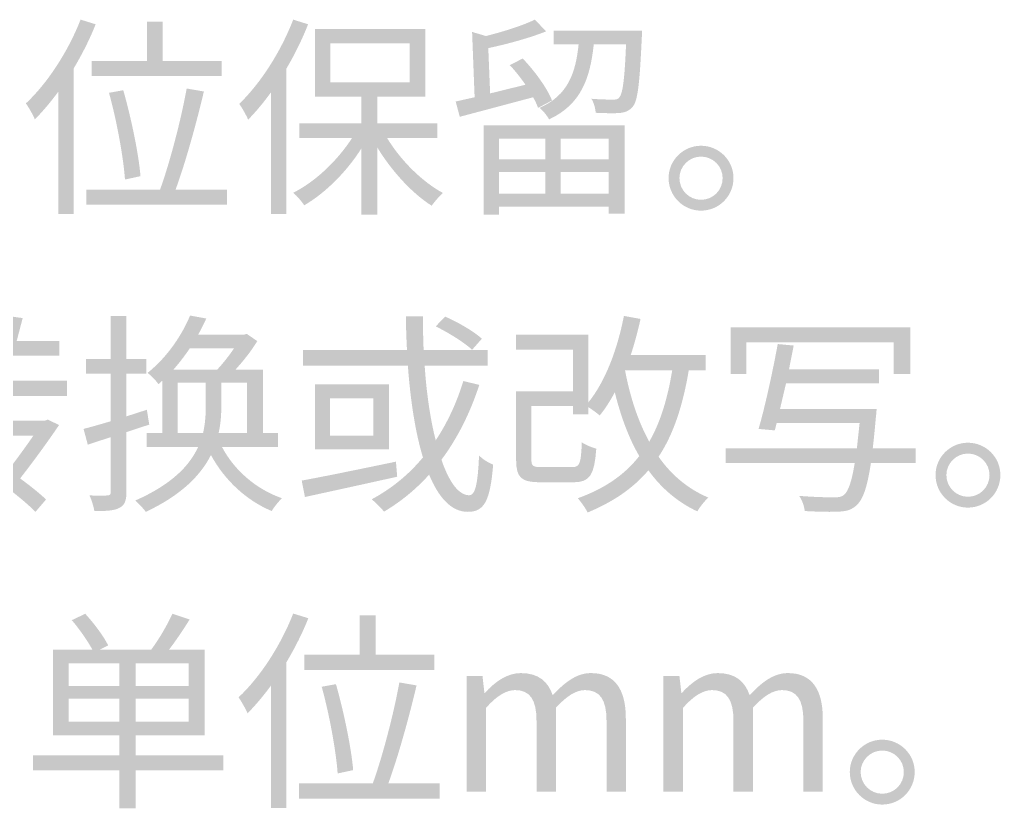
# Model space of a CAD drawing. Header units: millimetres. Extents: x -4600 to 229000, y -4300 to 19460.
# Drawn here: x 22590 to 23912, y 13772 to 14835 of the extents above; entities that cross this region are included whole.
import ezdxf

# ---------------------------------------------------------------- set-up
doc = ezdxf.new("R2010")
doc.units = ezdxf.units.MM
doc.header["$LTSCALE"] = 100
doc.layers.add('A-NOTE', color=7, linetype='Continuous', lineweight=18)

# ---------------------------------------------------------------- blocks, each defined once
blk = doc.blocks.new('A01_SHEET')
at = {"layer": 'A-NOTE'}
h = blk.add_hatch(color=256, dxfattribs=at)
edge = h.paths.add_edge_path()
edge.add_spline(control_points=[(22672.5, 14834.8), (22655.6, 14791.5), (22627.8, 14749.1), (22598.8, 14721.9)], knot_values=[0, 0, 0, 0, 1, 1, 1, 1], degree=3, periodic=0)
edge.add_spline(control_points=[(22598.8, 14721.9), (22602.6, 14716.8), (22608.9, 14705.6), (22610.9, 14700.4)], knot_values=[0, 0, 0, 0, 1, 1, 1, 1], degree=3, periodic=0)
edge.add_spline(control_points=[(22610.9, 14700.4), (22621.7, 14711.3), (22632.3, 14723.9), (22642.7, 14738)], knot_values=[0, 0, 0, 0, 1, 1, 1, 1], degree=3, periodic=0)
edge.add_line((22642.7, 14738), (22642.7, 14572.9))
edge.add_line((22642.7, 14572.9), (22663.3, 14572.9))
edge.add_line((22663.3, 14572.9), (22663.3, 14769.2))
edge.add_spline(control_points=[(22663.3, 14769.2), (22674.5, 14788.1), (22684.8, 14808.2), (22692.8, 14828.5)], knot_values=[0, 0, 0, 0, 1, 1, 1, 1], degree=3, periodic=0)
edge.add_line((22692.8, 14828.5), (22672.5, 14834.8))
for points in [[(22687.4, 14779.2), (22687.4, 14758.9), (22862.4, 14758.9), (22862.4, 14779.2), (22783.3, 14779.2), (22783.3, 14832.2), (22761.8, 14832.2), (22761.8, 14779.2), (22687.4, 14779.2)], [(22973.8, 13979.2), (22973.8, 13958.9), (23148.9, 13958.9), (23148.9, 13979.2), (23069.8, 13979.2), (23069.8, 14032.2), (23048.3, 14032.2), (23048.3, 13979.2), (22973.8, 13979.2)]]:
    blk.add_hatch(color=256, dxfattribs=at).paths.add_polyline_path(points)
h = blk.add_hatch(color=256, dxfattribs=at)
edge = h.paths.add_edge_path()
edge.add_spline(control_points=[(22958.9, 14834.8), (22942.3, 14791.5), (22914.8, 14748.8), (22886.2, 14721.3)], knot_values=[0, 0, 0, 0, 1, 1, 1, 1], degree=3, periodic=0)
edge.add_spline(control_points=[(22886.2, 14721.3), (22889.9, 14716.5), (22896.2, 14705), (22898.2, 14700.1)], knot_values=[0, 0, 0, 0, 1, 1, 1, 1], degree=3, periodic=0)
edge.add_spline(control_points=[(22898.2, 14700.1), (22908.8, 14710.7), (22919.1, 14723.3), (22929.2, 14737.1)], knot_values=[0, 0, 0, 0, 1, 1, 1, 1], degree=3, periodic=0)
edge.add_line((22929.2, 14737.1), (22929.2, 14572.9))
edge.add_line((22929.2, 14572.9), (22949.8, 14572.9))
edge.add_line((22949.8, 14572.9), (22949.8, 14768.9))
edge.add_spline(control_points=[(22949.8, 14768.9), (22961, 14787.8), (22971, 14808.2), (22979, 14828.5)], knot_values=[0, 0, 0, 0, 1, 1, 1, 1], degree=3, periodic=0)
edge.add_line((22979, 14828.5), (22958.9, 14834.8))
h = blk.add_hatch(color=256, dxfattribs=at)
edge = h.paths.add_edge_path()
edge.add_spline(control_points=[(23250.6, 14773.5), (23258, 14765.8), (23265.2, 14756.6), (23271.8, 14747.1)], knot_values=[0, 0, 0, 0, 1, 1, 1, 1], degree=3, periodic=0)
edge.add_line((23271.8, 14747.1), (23224.2, 14735.4))
edge.add_line((23224.2, 14735.4), (23221.7, 14796.4))
edge.add_spline(control_points=[(23221.7, 14796.4), (23248.3, 14802.1), (23277.8, 14810.2), (23299.6, 14819)], knot_values=[0, 0, 0, 0, 1, 1, 1, 1], degree=3, periodic=0)
edge.add_line((23299.6, 14819), (23284.4, 14834.8))
edge.add_spline(control_points=[(23284.4, 14834.8), (23268.9, 14827.1), (23242.9, 14818.8), (23218.5, 14812.7)], knot_values=[0, 0, 0, 0, 1, 1, 1, 1], degree=3, periodic=0)
edge.add_line((23218.5, 14812.7), (23199.9, 14818.2))
edge.add_line((23199.9, 14818.2), (23203.3, 14730.2))
edge.add_line((23203.3, 14730.2), (23177.8, 14724.5))
edge.add_line((23177.8, 14724.5), (23183.3, 14703.9))
edge.add_line((23183.3, 14703.9), (23282.1, 14730.2))
edge.add_spline(control_points=[(23282.1, 14730.2), (23285, 14725.1), (23287.3, 14720.2), (23288.7, 14715.9)], knot_values=[0, 0, 0, 0, 1, 1, 1, 1], degree=3, periodic=0)
edge.add_line((23288.7, 14715.9), (23307.6, 14725.9))
edge.add_spline(control_points=[(23307.6, 14725.9), (23301, 14742.5), (23284.1, 14765.8), (23268.1, 14782.4)], knot_values=[0, 0, 0, 0, 1, 1, 1, 1], degree=3, periodic=0)
edge.add_line((23268.1, 14782.4), (23250.6, 14773.5))
h = blk.add_hatch(color=256, dxfattribs=at)
edge = h.paths.add_edge_path()
edge.add_line((22988.5, 14822.2), (22988.5, 14730.8))
edge.add_line((22988.5, 14730.8), (23050.9, 14730.8))
edge.add_line((23050.9, 14730.8), (23050.9, 14695.3))
edge.add_line((23050.9, 14695.3), (22967.3, 14695.3))
edge.add_line((22967.3, 14695.3), (22967.3, 14675.5))
edge.add_line((22967.3, 14675.5), (23038.3, 14675.5))
edge.add_spline(control_points=[(23038.3, 14675.5), (23018.8, 14645.1), (22988.5, 14616.2), (22958.9, 14601.6)], knot_values=[0, 0, 0, 0, 1, 1, 1, 1], degree=3, periodic=0)
edge.add_spline(control_points=[(22958.9, 14601.6), (22963.8, 14597.6), (22970.4, 14589.8), (22973.8, 14584.7)], knot_values=[0, 0, 0, 0, 1, 1, 1, 1], degree=3, periodic=0)
edge.add_spline(control_points=[(22973.8, 14584.7), (23001.9, 14601), (23030.9, 14629.7), (23050.9, 14661.5)], knot_values=[0, 0, 0, 0, 1, 1, 1, 1], degree=3, periodic=0)
edge.add_line((23050.9, 14661.5), (23050.9, 14572.1))
edge.add_line((23050.9, 14572.1), (23072.4, 14572.1))
edge.add_line((23072.4, 14572.1), (23072.4, 14662.3))
edge.add_spline(control_points=[(23072.4, 14662.3), (23091.6, 14630.8), (23119.1, 14600.7), (23145.5, 14584.1)], knot_values=[0, 0, 0, 0, 1, 1, 1, 1], degree=3, periodic=0)
edge.add_spline(control_points=[(23145.5, 14584.1), (23149.2, 14589.6), (23155.8, 14597), (23160.6, 14601.3)], knot_values=[0, 0, 0, 0, 1, 1, 1, 1], degree=3, periodic=0)
edge.add_spline(control_points=[(23160.6, 14601.3), (23132.9, 14616.2), (23103.6, 14645.1), (23085.3, 14675.5)], knot_values=[0, 0, 0, 0, 1, 1, 1, 1], degree=3, periodic=0)
edge.add_line((23085.3, 14675.5), (23152.9, 14675.5))
edge.add_line((23152.9, 14675.5), (23152.9, 14695.3))
edge.add_line((23152.9, 14695.3), (23072.4, 14695.3))
edge.add_line((23072.4, 14695.3), (23072.4, 14730.8))
edge.add_line((23072.4, 14730.8), (23137.1, 14730.8))
edge.add_line((23137.1, 14730.8), (23137.1, 14822.2))
edge.add_line((23137.1, 14822.2), (22988.5, 14822.2))
h.paths.add_polyline_path([(23009.1, 14803), (23115.7, 14803), (23115.7, 14750.3), (23009.1, 14750.3), (23009.1, 14803)], flags=0)
h = blk.add_hatch(color=256, dxfattribs=at)
edge = h.paths.add_edge_path()
edge.add_line((23309.6, 14819.9), (23309.6, 14801.6))
edge.add_line((23309.6, 14801.6), (23343.4, 14801.6))
edge.add_spline(control_points=[(23343.4, 14801.6), (23339.4, 14762.6), (23328.8, 14732.5), (23290.7, 14715.9)], knot_values=[0, 0, 0, 0, 1, 1, 1, 1], degree=3, periodic=0)
edge.add_spline(control_points=[(23290.7, 14715.9), (23295.3, 14712.5), (23301, 14705.3), (23303.6, 14700.4)], knot_values=[0, 0, 0, 0, 1, 1, 1, 1], degree=3, periodic=0)
edge.add_spline(control_points=[(23303.6, 14700.4), (23346.6, 14720.5), (23358.9, 14755.4), (23363.8, 14801.6)], knot_values=[0, 0, 0, 0, 1, 1, 1, 1], degree=3, periodic=0)
edge.add_line((23363.8, 14801.6), (23407.3, 14801.6))
edge.add_spline(control_points=[(23407.3, 14801.6), (23405.3, 14753.1), (23402.7, 14734.8), (23398.1, 14729.9)], knot_values=[0, 0, 0, 0, 1, 1, 1, 1], degree=3, periodic=0)
edge.add_spline(control_points=[(23398.1, 14729.9), (23396.1, 14727.4), (23393.6, 14726.8), (23389.3, 14727.1)], knot_values=[0, 0, 0, 0, 1, 1, 1, 1], degree=3, periodic=0)
edge.add_spline(control_points=[(23389.3, 14727.1), (23384.7, 14727.1), (23373.2, 14727.1), (23360.6, 14728.2)], knot_values=[0, 0, 0, 0, 1, 1, 1, 1], degree=3, periodic=0)
edge.add_spline(control_points=[(23360.6, 14728.2), (23363.8, 14723.1), (23366.1, 14715.3), (23366.3, 14709.3)], knot_values=[0, 0, 0, 0, 1, 1, 1, 1], degree=3, periodic=0)
edge.add_spline(control_points=[(23366.3, 14709.3), (23379.2, 14708.7), (23391.8, 14708.5), (23398.7, 14709)], knot_values=[0, 0, 0, 0, 1, 1, 1, 1], degree=3, periodic=0)
edge.add_spline(control_points=[(23398.7, 14709), (23406.5, 14709.9), (23411.3, 14711.9), (23416.2, 14717.3)], knot_values=[0, 0, 0, 0, 1, 1, 1, 1], degree=3, periodic=0)
edge.add_spline(control_points=[(23416.2, 14717.3), (23423.1, 14725.4), (23425.6, 14748.3), (23428.5, 14810.7)], knot_values=[0, 0, 0, 0, 1, 1, 1, 1], degree=3, periodic=0)
edge.add_spline(control_points=[(23428.5, 14810.7), (23428.8, 14813.6), (23428.8, 14819.9), (23428.8, 14819.9)], knot_values=[0, 0, 0, 0, 1, 1, 1, 1], degree=3, periodic=0)
edge.add_line((23428.8, 14819.9), (23309.6, 14819.9))
h = blk.add_hatch(color=256, dxfattribs=at)
edge = h.paths.add_edge_path()
edge.add_line((22680.2, 14605.9), (22680.2, 14585.5))
edge.add_line((22680.2, 14585.5), (22869.6, 14585.5))
edge.add_line((22869.6, 14585.5), (22869.6, 14605.9))
edge.add_line((22869.6, 14605.9), (22800.5, 14605.9))
edge.add_spline(control_points=[(22800.5, 14605.9), (22813.7, 14641.7), (22828.6, 14695.6), (22838.6, 14738)], knot_values=[0, 0, 0, 0, 1, 1, 1, 1], degree=3, periodic=0)
edge.add_line((22838.6, 14738), (22815.4, 14742))
edge.add_spline(control_points=[(22815.4, 14742), (22808, 14700.7), (22792.8, 14642.3), (22779.6, 14605.9)], knot_values=[0, 0, 0, 0, 1, 1, 1, 1], degree=3, periodic=0)
edge.add_line((22779.6, 14605.9), (22680.2, 14605.9))
edge = h.paths.add_edge_path(flags=0)
edge.add_spline(control_points=[(22710.8, 14736.2), (22721.4, 14698.1), (22730.3, 14648.3), (22732.3, 14619.4)], knot_values=[0, 0, 0, 0, 1, 1, 1, 1], degree=3, periodic=0)
edge.add_line((22732.3, 14619.4), (22753.2, 14623.9))
edge.add_spline(control_points=[(22753.2, 14623.9), (22751, 14652.3), (22740.9, 14701.6), (22730, 14739.7)], knot_values=[0, 0, 0, 0, 1, 1, 1, 1], degree=3, periodic=0)
edge.add_line((22730, 14739.7), (22710.8, 14736.2))
h = blk.add_hatch(color=256, dxfattribs=at)
h.paths.add_polyline_path([(23215.6, 14692.4), (23215.6, 14572.1), (23236.3, 14572.1), (23236.3, 14582.7), (23383.8, 14582.7), (23383.8, 14573.2), (23405.3, 14573.2), (23405.3, 14692.4), (23215.6, 14692.4)])
h.paths.add_polyline_path([(23383.8, 14629.7), (23383.8, 14600.4), (23319.1, 14600.4), (23319.1, 14629.7), (23383.8, 14629.7)], flags=0)
h.paths.add_polyline_path([(23383.8, 14646.6), (23319.1, 14646.6), (23319.1, 14674.6), (23383.8, 14674.6), (23383.8, 14646.6)], flags=0)
h.paths.add_polyline_path([(23236.3, 14629.7), (23298.4, 14629.7), (23298.4, 14600.4), (23236.3, 14600.4), (23236.3, 14629.7)], flags=0)
h.paths.add_polyline_path([(23236.3, 14646.6), (23236.3, 14674.6), (23298.4, 14674.6), (23298.4, 14646.6), (23236.3, 14646.6)], flags=0)
h = blk.add_hatch(color=256, dxfattribs=at)
edge = h.paths.add_edge_path()
edge.add_spline(control_points=[(23508.2, 14664.9), (23484.4, 14664.9), (23464.6, 14645.4), (23464.6, 14621.4), (23464.6, 14597), (23484.4, 14577.5), (23508.2, 14577.5), (23532.5, 14577.5), (23552, 14597), (23552, 14621.4), (23552, 14645.4), (23532.5, 14664.9), (23508.2, 14664.9)], knot_values=[0, 0, 0, 0, 1, 1, 1, 2, 2, 2, 3, 3, 3, 4, 4, 4, 4], degree=3, periodic=0)
edge = h.paths.add_edge_path(flags=0)
edge.add_spline(control_points=[(23508.2, 14592.1), (23492.4, 14592.1), (23479.2, 14605), (23479.2, 14621.4), (23479.2, 14637.1), (23492.4, 14650.3), (23508.2, 14650.3), (23524.5, 14650.3), (23537.4, 14637.1), (23537.4, 14621.4), (23537.4, 14605), (23524.5, 14592.1), (23508.2, 14592.1)], knot_values=[0, 0, 0, 0, 1, 1, 1, 2, 2, 2, 3, 3, 3, 4, 4, 4, 4], degree=3, periodic=0)
h = blk.add_hatch(color=256, dxfattribs=at)
edge = h.paths.add_edge_path()
edge.add_line((22501.7, 14348.3), (22501.7, 14327.9))
edge.add_line((22501.7, 14327.9), (22543.8, 14327.9))
edge.add_spline(control_points=[(22543.8, 14327.9), (22537.8, 14307.9), (22531.8, 14289.3), (22526.6, 14274.6)], knot_values=[0, 0, 0, 0, 1, 1, 1, 1], degree=3, periodic=0)
edge.add_line((22526.6, 14274.6), (22609.1, 14274.6))
edge.add_spline(control_points=[(22609.1, 14274.6), (22599.1, 14260.3), (22586.8, 14243.1), (22575, 14227.9)], knot_values=[0, 0, 0, 0, 1, 1, 1, 1], degree=3, periodic=0)
edge.add_spline(control_points=[(22575, 14227.9), (22565, 14234.5), (22555, 14240.8), (22545.5, 14246.3)], knot_values=[0, 0, 0, 0, 1, 1, 1, 1], degree=3, periodic=0)
edge.add_line((22545.5, 14246.3), (22531.8, 14232.5))
edge.add_spline(control_points=[(22531.8, 14232.5), (22561, 14215.1), (22595.1, 14188.7), (22611.7, 14171.8)], knot_values=[0, 0, 0, 0, 1, 1, 1, 1], degree=3, periodic=0)
edge.add_line((22611.7, 14171.8), (22626, 14188.4))
edge.add_spline(control_points=[(22626, 14188.4), (22617.4, 14196.7), (22605.1, 14206.5), (22591.1, 14216.8)], knot_values=[0, 0, 0, 0, 1, 1, 1, 1], degree=3, periodic=0)
edge.add_spline(control_points=[(22591.1, 14216.8), (22609.4, 14240.3), (22629.2, 14267.5), (22643.5, 14288.7)], knot_values=[0, 0, 0, 0, 1, 1, 1, 1], degree=3, periodic=0)
edge.add_line((22643.5, 14288.7), (22628.3, 14296.1))
edge.add_line((22628.3, 14296.1), (22624.9, 14294.7))
edge.add_line((22624.9, 14294.7), (22556.1, 14294.7))
edge.add_line((22556.1, 14294.7), (22565.9, 14327.9))
edge.add_line((22565.9, 14327.9), (22654.4, 14327.9))
edge.add_line((22654.4, 14327.9), (22654.4, 14348.3))
edge.add_line((22654.4, 14348.3), (22571.9, 14348.3))
edge.add_line((22571.9, 14348.3), (22581.1, 14382.1))
edge.add_line((22581.1, 14382.1), (22644.1, 14382.1))
edge.add_line((22644.1, 14382.1), (22644.1, 14402.1))
edge.add_line((22644.1, 14402.1), (22586.5, 14402.1))
edge.add_line((22586.5, 14402.1), (22594.5, 14432.8))
edge.add_line((22594.5, 14432.8), (22573, 14435.7))
edge.add_line((22573, 14435.7), (22564.7, 14402.1))
edge.add_line((22564.7, 14402.1), (22512.9, 14402.1))
edge.add_line((22512.9, 14402.1), (22512.9, 14382.1))
edge.add_line((22512.9, 14382.1), (22559.3, 14382.1))
edge.add_line((22559.3, 14382.1), (22549.8, 14348.3))
edge.add_line((22549.8, 14348.3), (22501.7, 14348.3))
h = blk.add_hatch(color=256, dxfattribs=at)
edge = h.paths.add_edge_path()
edge.add_line((22713.1, 14435.4), (22713.1, 14377.8))
edge.add_line((22713.1, 14377.8), (22679.9, 14377.8))
edge.add_line((22679.9, 14377.8), (22679.9, 14357.7))
edge.add_line((22679.9, 14357.7), (22713.1, 14357.7))
edge.add_line((22713.1, 14357.7), (22713.1, 14293.8))
edge.add_spline(control_points=[(22713.1, 14293.8), (22699.4, 14289.8), (22686.8, 14286.1), (22676.5, 14283.5)], knot_values=[0, 0, 0, 0, 1, 1, 1, 1], degree=3, periodic=0)
edge.add_line((22676.5, 14283.5), (22682.2, 14262.3))
edge.add_line((22682.2, 14262.3), (22713.1, 14272.4))
edge.add_line((22713.1, 14272.4), (22713.1, 14198.4))
edge.add_spline(control_points=[(22713.1, 14198.4), (22713.1, 14195), (22711.7, 14193.9), (22708.6, 14193.9)], knot_values=[0, 0, 0, 0, 1, 1, 1, 1], degree=3, periodic=0)
edge.add_spline(control_points=[(22708.6, 14193.9), (22705.4, 14193.6), (22695.7, 14193.6), (22684.5, 14193.9)], knot_values=[0, 0, 0, 0, 1, 1, 1, 1], degree=3, periodic=0)
edge.add_spline(control_points=[(22684.5, 14193.9), (22687.4, 14187.8), (22690.2, 14178.4), (22691.1, 14172.9)], knot_values=[0, 0, 0, 0, 1, 1, 1, 1], degree=3, periodic=0)
edge.add_spline(control_points=[(22691.1, 14172.9), (22707.7, 14172.7), (22718.3, 14173.5), (22724.9, 14177.2)], knot_values=[0, 0, 0, 0, 1, 1, 1, 1], degree=3, periodic=0)
edge.add_spline(control_points=[(22724.9, 14177.2), (22731.8, 14180.7), (22734.3, 14186.7), (22734.3, 14198.4)], knot_values=[0, 0, 0, 0, 1, 1, 1, 1], degree=3, periodic=0)
edge.add_line((22734.3, 14198.4), (22734.3, 14279.2))
edge.add_line((22734.3, 14279.2), (22765, 14289.3))
edge.add_line((22765, 14289.3), (22761.8, 14309.3))
edge.add_line((22761.8, 14309.3), (22734.3, 14300.4))
edge.add_line((22734.3, 14300.4), (22734.3, 14357.7))
edge.add_line((22734.3, 14357.7), (22761, 14357.7))
edge.add_line((22761, 14357.7), (22761, 14377.8))
edge.add_line((22761, 14377.8), (22734.3, 14377.8))
edge.add_line((22734.3, 14377.8), (22734.3, 14435.4))
edge.add_line((22734.3, 14435.4), (22713.1, 14435.4))
h = blk.add_hatch(color=256, dxfattribs=at)
edge = h.paths.add_edge_path()
edge.add_line((22761.6, 14277.8), (22761.6, 14259.2))
edge.add_line((22761.6, 14259.2), (22830.9, 14259.2))
edge.add_spline(control_points=[(22830.9, 14259.2), (22819.4, 14234.2), (22795.6, 14208.8), (22746.1, 14187)], knot_values=[0, 0, 0, 0, 1, 1, 1, 1], degree=3, periodic=0)
edge.add_spline(control_points=[(22746.1, 14187), (22750.7, 14183), (22757.3, 14176.1), (22760.4, 14171.8)], knot_values=[0, 0, 0, 0, 1, 1, 1, 1], degree=3, periodic=0)
edge.add_spline(control_points=[(22760.4, 14171.8), (22809.1, 14194.7), (22834.6, 14221.6), (22848.1, 14248.3)], knot_values=[0, 0, 0, 0, 1, 1, 1, 1], degree=3, periodic=0)
edge.add_spline(control_points=[(22848.1, 14248.3), (22866.4, 14214.5), (22895.9, 14187), (22930, 14172.9)], knot_values=[0, 0, 0, 0, 1, 1, 1, 1], degree=3, periodic=0)
edge.add_spline(control_points=[(22930, 14172.9), (22932.9, 14178.1), (22939.2, 14185.8), (22943.8, 14190.1)], knot_values=[0, 0, 0, 0, 1, 1, 1, 1], degree=3, periodic=0)
edge.add_spline(control_points=[(22943.8, 14190.1), (22909.1, 14202.2), (22879.3, 14227.9), (22863, 14259.2)], knot_values=[0, 0, 0, 0, 1, 1, 1, 1], degree=3, periodic=0)
edge.add_line((22863, 14259.2), (22938.3, 14259.2))
edge.add_line((22938.3, 14259.2), (22938.3, 14277.8))
edge.add_line((22938.3, 14277.8), (22918.3, 14277.8))
edge.add_line((22918.3, 14277.8), (22918.3, 14363.2))
edge.add_line((22918.3, 14363.2), (22881, 14363.2))
edge.add_spline(control_points=[(22881, 14363.2), (22891.9, 14375.2), (22903.1, 14389.2), (22910.5, 14401.8)], knot_values=[0, 0, 0, 0, 1, 1, 1, 1], degree=3, periodic=0)
edge.add_line((22910.5, 14401.8), (22896.2, 14411.6))
edge.add_line((22896.2, 14411.6), (22892.8, 14410.4))
edge.add_line((22892.8, 14410.4), (22830.9, 14410.4))
edge.add_spline(control_points=[(22830.9, 14410.4), (22834.9, 14417.9), (22838.6, 14425.1), (22841.8, 14432.2)], knot_values=[0, 0, 0, 0, 1, 1, 1, 1], degree=3, periodic=0)
edge.add_line((22841.8, 14432.2), (22820, 14436.2))
edge.add_spline(control_points=[(22820, 14436.2), (22810, 14411.9), (22790.8, 14381.5), (22762.7, 14358.9)], knot_values=[0, 0, 0, 0, 1, 1, 1, 1], degree=3, periodic=0)
edge.add_spline(control_points=[(22762.7, 14358.9), (22767.3, 14355.7), (22774.2, 14348.6), (22777.3, 14343.7)], knot_values=[0, 0, 0, 0, 1, 1, 1, 1], degree=3, periodic=0)
edge.add_line((22777.3, 14343.7), (22782.5, 14348.3))
edge.add_line((22782.5, 14348.3), (22782.5, 14277.8))
edge.add_line((22782.5, 14277.8), (22761.6, 14277.8))
edge = h.paths.add_edge_path(flags=0)
edge.add_line((22896.8, 14277.8), (22858.4, 14277.8))
edge.add_spline(control_points=[(22858.4, 14277.8), (22861.5, 14291.3), (22862.1, 14304.2), (22862.1, 14315.6)], knot_values=[0, 0, 0, 0, 1, 1, 1, 1], degree=3, periodic=0)
edge.add_line((22862.1, 14315.6), (22862.1, 14346))
edge.add_line((22862.1, 14346), (22896.8, 14346))
edge.add_line((22896.8, 14346), (22896.8, 14277.8))
edge = h.paths.add_edge_path(flags=0)
edge.add_line((22803.1, 14277.8), (22803.1, 14346))
edge.add_line((22803.1, 14346), (22841.2, 14346))
edge.add_line((22841.2, 14346), (22841.2, 14315.9))
edge.add_spline(control_points=[(22841.2, 14315.9), (22841.2, 14304.4), (22840.6, 14291.5), (22837.5, 14277.8)], knot_values=[0, 0, 0, 0, 1, 1, 1, 1], degree=3, periodic=0)
edge.add_line((22837.5, 14277.8), (22803.1, 14277.8))
edge = h.paths.add_edge_path(flags=0)
edge.add_line((22819.7, 14392.1), (22879.3, 14392.1))
edge.add_spline(control_points=[(22879.3, 14392.1), (22872.7, 14382.4), (22864.4, 14371.8), (22856.4, 14363.2)], knot_values=[0, 0, 0, 0, 1, 1, 1, 1], degree=3, periodic=0)
edge.add_line((22856.4, 14363.2), (22797.4, 14363.2))
edge.add_spline(control_points=[(22797.4, 14363.2), (22805.7, 14372.6), (22813.1, 14382.4), (22819.7, 14392.1)], knot_values=[0, 0, 0, 0, 1, 1, 1, 1], degree=3, periodic=0)
h = blk.add_hatch(color=256, dxfattribs=at)
edge = h.paths.add_edge_path()
edge.add_line((22972.1, 14389.8), (22972.1, 14368.6))
edge.add_line((22972.1, 14368.6), (23113.4, 14368.6))
edge.add_spline(control_points=[(23113.4, 14368.6), (23116.8, 14321.9), (23123.4, 14278.9), (23133.7, 14245.1)], knot_values=[0, 0, 0, 0, 1, 1, 1, 1], degree=3, periodic=0)
edge.add_spline(control_points=[(23133.7, 14245.1), (23114.5, 14221.9), (23091.3, 14203), (23064.7, 14188.7)], knot_values=[0, 0, 0, 0, 1, 1, 1, 1], degree=3, periodic=0)
edge.add_spline(control_points=[(23064.7, 14188.7), (23069.5, 14184.7), (23077.8, 14176.4), (23081.3, 14172.1)], knot_values=[0, 0, 0, 0, 1, 1, 1, 1], degree=3, periodic=0)
edge.add_spline(control_points=[(23081.3, 14172.1), (23103.9, 14185.5), (23124.3, 14202.2), (23142, 14221.9)], knot_values=[0, 0, 0, 0, 1, 1, 1, 1], degree=3, periodic=0)
edge.add_spline(control_points=[(23142, 14221.9), (23154.9, 14190.7), (23172.1, 14171.8), (23194.2, 14171.8), (23216.2, 14171.8), (23224.2, 14186.1), (23228.3, 14235.4)], knot_values=[0, 0, 0, 0, 1, 1, 1, 2, 2, 2, 2], degree=3, periodic=0)
edge.add_spline(control_points=[(23228.3, 14235.4), (23222.2, 14237.7), (23214.2, 14242.6), (23209.3, 14247.7)], knot_values=[0, 0, 0, 0, 1, 1, 1, 1], degree=3, periodic=0)
edge.add_spline(control_points=[(23209.3, 14247.7), (23207.6, 14209.3), (23204.2, 14194.1), (23196.2, 14194.1), (23181.8, 14194.1), (23168.9, 14211.9), (23158.6, 14242)], knot_values=[0, 0, 0, 0, 1, 1, 1, 2, 2, 2, 2], degree=3, periodic=0)
edge.add_spline(control_points=[(23158.6, 14242), (23179.8, 14270.3), (23197, 14304.2), (23209.6, 14342.8)], knot_values=[0, 0, 0, 0, 1, 1, 1, 1], degree=3, periodic=0)
edge.add_line((23209.6, 14342.8), (23188.1, 14348))
edge.add_spline(control_points=[(23188.1, 14348), (23179, 14318.2), (23166.4, 14291.5), (23150.9, 14268.1)], knot_values=[0, 0, 0, 0, 1, 1, 1, 1], degree=3, periodic=0)
edge.add_spline(control_points=[(23150.9, 14268.1), (23143.7, 14296.1), (23138.6, 14330.5), (23136, 14368.6)], knot_values=[0, 0, 0, 0, 1, 1, 1, 1], degree=3, periodic=0)
edge.add_line((23136, 14368.6), (23220.8, 14368.6))
edge.add_line((23220.8, 14368.6), (23220.8, 14389.8))
edge.add_line((23220.8, 14389.8), (23134.6, 14389.8))
edge.add_spline(control_points=[(23134.6, 14389.8), (23134, 14404.4), (23133.7, 14419.6), (23133.7, 14435.1)], knot_values=[0, 0, 0, 0, 1, 1, 1, 1], degree=3, periodic=0)
edge.add_line((23133.7, 14435.1), (23110.8, 14435.1))
edge.add_spline(control_points=[(23110.8, 14435.1), (23110.8, 14419.9), (23111.4, 14404.7), (23112.2, 14389.8)], knot_values=[0, 0, 0, 0, 1, 1, 1, 1], degree=3, periodic=0)
edge.add_line((23112.2, 14389.8), (22972.1, 14389.8))
h.paths.add_polyline_path([(22988.5, 14343.4), (22988.5, 14256), (23087.9, 14256), (23087.9, 14343.4), (22988.5, 14343.4)], flags=0)
h.paths.add_polyline_path([(23008.5, 14324.5), (23067, 14324.5), (23067, 14274.6), (23008.5, 14274.6), (23008.5, 14324.5)], flags=0)
edge = h.paths.add_edge_path(flags=0)
edge.add_line((22970.4, 14213.9), (22974.7, 14191.8))
edge.add_spline(control_points=[(22974.7, 14191.8), (23007.9, 14199), (23054.9, 14209.3), (23099, 14219.1)], knot_values=[0, 0, 0, 0, 1, 1, 1, 1], degree=3, periodic=0)
edge.add_line((23099, 14219.1), (23097.3, 14239.4))
edge.add_spline(control_points=[(23097.3, 14239.4), (23050.6, 14229.7), (23001.6, 14219.6), (22970.4, 14213.9)], knot_values=[0, 0, 0, 0, 1, 1, 1, 1], degree=3, periodic=0)
edge = h.paths.add_edge_path(flags=0)
edge.add_spline(control_points=[(23150.9, 14421.6), (23168.4, 14413), (23189.6, 14399.8), (23199.9, 14390.1)], knot_values=[0, 0, 0, 0, 1, 1, 1, 1], degree=3, periodic=0)
edge.add_line((23199.9, 14390.1), (23213.1, 14405))
edge.add_spline(control_points=[(23213.1, 14405), (23202.5, 14414.7), (23181, 14427.3), (23163.5, 14434.8)], knot_values=[0, 0, 0, 0, 1, 1, 1, 1], degree=3, periodic=0)
edge.add_line((23163.5, 14434.8), (23150.9, 14421.6))
h = blk.add_hatch(color=256, dxfattribs=at)
edge = h.paths.add_edge_path()
edge.add_spline(control_points=[(23404.4, 14435.7), (23395.6, 14390.4), (23379.5, 14347.7), (23356.6, 14319.3)], knot_values=[0, 0, 0, 0, 1, 1, 1, 1], degree=3, periodic=0)
edge.add_line((23356.6, 14319.3), (23356.6, 14410.4))
edge.add_line((23356.6, 14410.4), (23258.9, 14410.4))
edge.add_line((23258.9, 14410.4), (23258.9, 14390.4))
edge.add_line((23258.9, 14390.4), (23335.7, 14390.4))
edge.add_line((23335.7, 14390.4), (23335.7, 14333.9))
edge.add_line((23335.7, 14333.9), (23259.2, 14333.9))
edge.add_line((23259.2, 14333.9), (23259.2, 14242))
edge.add_spline(control_points=[(23259.2, 14242), (23259.2, 14217.6), (23266.4, 14211.6), (23291.9, 14211.6), (23297.3, 14211.6), (23330.5, 14211.6), (23336.3, 14211.6), (23358.3, 14211.6), (23364.6, 14220.8), (23367.2, 14256.9)], knot_values=[0, 0, 0, 0, 1, 1, 1, 2, 2, 2, 3, 3, 3, 3], degree=3, periodic=0)
edge.add_spline(control_points=[(23367.2, 14256.9), (23361.2, 14258.6), (23352.3, 14262), (23347.7, 14265.5)], knot_values=[0, 0, 0, 0, 1, 1, 1, 1], degree=3, periodic=0)
edge.add_spline(control_points=[(23347.7, 14265.5), (23346.6, 14236.5), (23344.9, 14232), (23334.5, 14232), (23327.1, 14232), (23299.3, 14232), (23293.9, 14232), (23282.1, 14232), (23279.8, 14233.4), (23279.8, 14242.3)], knot_values=[0, 0, 0, 0, 1, 1, 1, 2, 2, 2, 3, 3, 3, 3], degree=3, periodic=0)
edge.add_line((23279.8, 14242.3), (23279.8, 14314.2))
edge.add_line((23279.8, 14314.2), (23335.7, 14314.2))
edge.add_line((23335.7, 14314.2), (23335.7, 14303.3))
edge.add_line((23335.7, 14303.3), (23356.6, 14303.3))
edge.add_line((23356.6, 14303.3), (23356.6, 14312.7))
edge.add_spline(control_points=[(23356.6, 14312.7), (23362, 14309.3), (23368.6, 14304.4), (23371.8, 14301.6)], knot_values=[0, 0, 0, 0, 1, 1, 1, 1], degree=3, periodic=0)
edge.add_spline(control_points=[(23371.8, 14301.6), (23379.2, 14310.5), (23385.8, 14321.1), (23392.1, 14332.8)], knot_values=[0, 0, 0, 0, 1, 1, 1, 1], degree=3, periodic=0)
edge.add_spline(control_points=[(23392.1, 14332.8), (23400.2, 14300.4), (23410.8, 14271.5), (23425.1, 14246.9)], knot_values=[0, 0, 0, 0, 1, 1, 1, 1], degree=3, periodic=0)
edge.add_spline(control_points=[(23425.1, 14246.9), (23405.3, 14221.6), (23378.7, 14203.3), (23342.3, 14190.1)], knot_values=[0, 0, 0, 0, 1, 1, 1, 1], degree=3, periodic=0)
edge.add_spline(control_points=[(23342.3, 14190.1), (23346.3, 14185.5), (23353.2, 14176.1), (23355.5, 14170.9)], knot_values=[0, 0, 0, 0, 1, 1, 1, 1], degree=3, periodic=0)
edge.add_spline(control_points=[(23355.5, 14170.9), (23390.1, 14185.3), (23416.8, 14203.6), (23437.4, 14227.7)], knot_values=[0, 0, 0, 0, 1, 1, 1, 1], degree=3, periodic=0)
edge.add_spline(control_points=[(23437.4, 14227.7), (23454.6, 14203.9), (23476.4, 14185), (23503.3, 14172.4)], knot_values=[0, 0, 0, 0, 1, 1, 1, 1], degree=3, periodic=0)
edge.add_spline(control_points=[(23503.3, 14172.4), (23506.4, 14178.1), (23513.3, 14186.7), (23518.2, 14191)], knot_values=[0, 0, 0, 0, 1, 1, 1, 1], degree=3, periodic=0)
edge.add_spline(control_points=[(23518.2, 14191), (23490.4, 14202.7), (23468.3, 14221.6), (23451.1, 14246)], knot_values=[0, 0, 0, 0, 1, 1, 1, 1], degree=3, periodic=0)
edge.add_spline(control_points=[(23451.1, 14246), (23471.2, 14276.4), (23483.8, 14314.8), (23491.8, 14362.6)], knot_values=[0, 0, 0, 0, 1, 1, 1, 1], degree=3, periodic=0)
edge.add_line((23491.8, 14362.6), (23514.7, 14362.6))
edge.add_line((23514.7, 14362.6), (23514.7, 14383.2))
edge.add_line((23514.7, 14383.2), (23413.6, 14383.2))
edge.add_spline(control_points=[(23413.6, 14383.2), (23418.8, 14398.7), (23423.1, 14415), (23426.8, 14431.6)], knot_values=[0, 0, 0, 0, 1, 1, 1, 1], degree=3, periodic=0)
edge.add_line((23426.8, 14431.6), (23404.4, 14435.7))
edge = h.paths.add_edge_path(flags=0)
edge.add_line((23405.9, 14362.6), (23469.5, 14362.6))
edge.add_spline(control_points=[(23469.5, 14362.6), (23463.2, 14323.9), (23453.4, 14292.1), (23438.5, 14266.3)], knot_values=[0, 0, 0, 0, 1, 1, 1, 1], degree=3, periodic=0)
edge.add_spline(control_points=[(23438.5, 14266.3), (23423.4, 14293.8), (23412.8, 14326.5), (23405.9, 14362.3)], knot_values=[0, 0, 0, 0, 1, 1, 1, 1], degree=3, periodic=0)
edge.add_line((23405.9, 14362.3), (23405.9, 14362.6))
h = blk.add_hatch(color=256, dxfattribs=at)
edge = h.paths.add_edge_path()
edge.add_spline(control_points=[(23611.6, 14397.8), (23605, 14361.7), (23594.4, 14312.7), (23585.8, 14283.5)], knot_values=[0, 0, 0, 0, 1, 1, 1, 1], degree=3, periodic=0)
edge.add_line((23585.8, 14283.5), (23607.6, 14281.5))
edge.add_line((23607.6, 14281.5), (23610.2, 14291.3))
edge.add_line((23610.2, 14291.3), (23721.9, 14291.3))
edge.add_line((23721.9, 14291.3), (23718.2, 14257.2))
edge.add_line((23718.2, 14257.2), (23541.4, 14257.2))
edge.add_line((23541.4, 14257.2), (23541.4, 14237.4))
edge.add_line((23541.4, 14237.4), (23715.3, 14237.4))
edge.add_spline(control_points=[(23715.3, 14237.4), (23711.3, 14212.5), (23706.7, 14199.6), (23701, 14194.7), (23697.5, 14191.8), (23693.8, 14191.3), (23687.2, 14191.3), (23680.1, 14191.3), (23660.6, 14191.6), (23640.5, 14193.3)], knot_values=[0, 0, 0, 0, 1, 1, 1, 2, 2, 2, 3, 3, 3, 3], degree=3, periodic=0)
edge.add_spline(control_points=[(23640.5, 14193.3), (23644.5, 14187.6), (23647.4, 14179), (23648, 14172.9)], knot_values=[0, 0, 0, 0, 1, 1, 1, 1], degree=3, periodic=0)
edge.add_spline(control_points=[(23648, 14172.9), (23666.6, 14171.8), (23684.9, 14171.5), (23694.7, 14172.1), (23705.3, 14172.7), (23712.1, 14174.9), (23718.7, 14181.5)], knot_values=[0, 0, 0, 0, 1, 1, 1, 2, 2, 2, 2], degree=3, periodic=0)
edge.add_spline(control_points=[(23718.7, 14181.5), (23726.5, 14189), (23732.2, 14204.7), (23737.1, 14237.4)], knot_values=[0, 0, 0, 0, 1, 1, 1, 1], degree=3, periodic=0)
edge.add_line((23737.1, 14237.4), (23797.2, 14237.4))
edge.add_line((23797.2, 14237.4), (23797.2, 14257.2))
edge.add_line((23797.2, 14257.2), (23739.6, 14257.2))
edge.add_spline(control_points=[(23739.6, 14257.2), (23741.1, 14269.8), (23742.5, 14284.1), (23743.9, 14300.4)], knot_values=[0, 0, 0, 0, 1, 1, 1, 1], degree=3, periodic=0)
edge.add_spline(control_points=[(23743.9, 14300.4), (23744.5, 14303.6), (23744.8, 14310.5), (23744.8, 14310.5)], knot_values=[0, 0, 0, 0, 1, 1, 1, 1], degree=3, periodic=0)
edge.add_line((23744.8, 14310.5), (23614.7, 14310.5))
edge.add_line((23614.7, 14310.5), (23622.8, 14344.8))
edge.add_line((23622.8, 14344.8), (23748.2, 14344.8))
edge.add_line((23748.2, 14344.8), (23748.2, 14363.7))
edge.add_line((23748.2, 14363.7), (23626.8, 14363.7))
edge.add_line((23626.8, 14363.7), (23633.1, 14395.8))
edge.add_line((23633.1, 14395.8), (23611.6, 14397.8))
h.paths.add_polyline_path([(23548, 14420.2), (23548, 14357.4), (23569.5, 14357.4), (23569.5, 14400.1), (23768, 14400.1), (23768, 14357.4), (23790.4, 14357.4), (23790.4, 14420.2), (23548, 14420.2)], flags=0)
h = blk.add_hatch(color=256, dxfattribs=at)
edge = h.paths.add_edge_path()
edge.add_spline(control_points=[(23867.7, 14264.9), (23843.9, 14264.9), (23824.2, 14245.4), (23824.2, 14221.4), (23824.2, 14197), (23843.9, 14177.5), (23867.7, 14177.5), (23892.1, 14177.5), (23911.5, 14197), (23911.5, 14221.4), (23911.5, 14245.4), (23892.1, 14264.9), (23867.7, 14264.9)], knot_values=[0, 0, 0, 0, 1, 1, 1, 2, 2, 2, 3, 3, 3, 4, 4, 4, 4], degree=3, periodic=0)
edge = h.paths.add_edge_path(flags=0)
edge.add_spline(control_points=[(23867.7, 14192.1), (23852, 14192.1), (23838.8, 14205), (23838.8, 14221.4), (23838.8, 14237.1), (23852, 14250.3), (23867.7, 14250.3), (23884, 14250.3), (23896.9, 14237.1), (23896.9, 14221.4), (23896.9, 14205), (23884, 14192.1), (23867.7, 14192.1)], knot_values=[0, 0, 0, 0, 1, 1, 1, 2, 2, 2, 3, 3, 3, 4, 4, 4, 4], degree=3, periodic=0)
h = blk.add_hatch(color=256, dxfattribs=at)
edge = h.paths.add_edge_path()
edge.add_spline(control_points=[(22796.2, 14034.5), (22789.6, 14019.9), (22777.9, 13999.8), (22767.6, 13986.1)], knot_values=[0, 0, 0, 0, 1, 1, 1, 1], degree=3, periodic=0)
edge.add_line((22767.6, 13986.1), (22698, 13986.1))
edge.add_line((22698, 13986.1), (22709.7, 13991.8))
edge.add_spline(control_points=[(22709.7, 13991.8), (22704, 14003.9), (22690.5, 14021.6), (22678.8, 14034.5)], knot_values=[0, 0, 0, 0, 1, 1, 1, 1], degree=3, periodic=0)
edge.add_line((22678.8, 14034.5), (22660.7, 14025.9))
edge.add_spline(control_points=[(22660.7, 14025.9), (22671, 14013.9), (22682.2, 13997.6), (22688.5, 13986.1)], knot_values=[0, 0, 0, 0, 1, 1, 1, 1], degree=3, periodic=0)
edge.add_line((22688.5, 13986.1), (22635.5, 13986.1))
edge.add_line((22635.5, 13986.1), (22635.5, 13870.9))
edge.add_line((22635.5, 13870.9), (22724.6, 13870.9))
edge.add_line((22724.6, 13870.9), (22724.6, 13843.7))
edge.add_line((22724.6, 13843.7), (22608.6, 13843.7))
edge.add_line((22608.6, 13843.7), (22608.6, 13823.6))
edge.add_line((22608.6, 13823.6), (22724.6, 13823.6))
edge.add_line((22724.6, 13823.6), (22724.6, 13772.4))
edge.add_line((22724.6, 13772.4), (22746.7, 13772.4))
edge.add_line((22746.7, 13772.4), (22746.7, 13823.6))
edge.add_line((22746.7, 13823.6), (22865, 13823.6))
edge.add_line((22865, 13823.6), (22865, 13843.7))
edge.add_line((22865, 13843.7), (22746.7, 13843.7))
edge.add_line((22746.7, 13843.7), (22746.7, 13870.9))
edge.add_line((22746.7, 13870.9), (22839.8, 13870.9))
edge.add_line((22839.8, 13870.9), (22839.8, 13986.1))
edge.add_line((22839.8, 13986.1), (22791.6, 13986.1))
edge.add_spline(control_points=[(22791.6, 13986.1), (22800.8, 13998.1), (22810.8, 14013), (22819.4, 14026.8)], knot_values=[0, 0, 0, 0, 1, 1, 1, 1], degree=3, periodic=0)
edge.add_line((22819.4, 14026.8), (22796.2, 14034.5))
h.paths.add_polyline_path([(22746.7, 13920.2), (22818, 13920.2), (22818, 13889.3), (22746.7, 13889.3), (22746.7, 13920.2)], flags=0)
h.paths.add_polyline_path([(22746.7, 13967.8), (22818, 13967.8), (22818, 13937.4), (22746.7, 13937.4), (22746.7, 13967.8)], flags=0)
h.paths.add_polyline_path([(22656.4, 13920.2), (22724.6, 13920.2), (22724.6, 13889.3), (22656.4, 13889.3), (22656.4, 13920.2)], flags=0)
h.paths.add_polyline_path([(22656.4, 13967.8), (22724.6, 13967.8), (22724.6, 13937.4), (22656.4, 13937.4), (22656.4, 13967.8)], flags=0)
h = blk.add_hatch(color=256, dxfattribs=at)
edge = h.paths.add_edge_path()
edge.add_spline(control_points=[(22958.9, 14034.8), (22942, 13991.5), (22914.3, 13949.1), (22885.3, 13921.9)], knot_values=[0, 0, 0, 0, 1, 1, 1, 1], degree=3, periodic=0)
edge.add_spline(control_points=[(22885.3, 13921.9), (22889, 13916.8), (22895.3, 13905.6), (22897.4, 13900.4)], knot_values=[0, 0, 0, 0, 1, 1, 1, 1], degree=3, periodic=0)
edge.add_spline(control_points=[(22897.4, 13900.4), (22908.2, 13911.3), (22918.8, 13923.9), (22929.2, 13938)], knot_values=[0, 0, 0, 0, 1, 1, 1, 1], degree=3, periodic=0)
edge.add_line((22929.2, 13938), (22929.2, 13772.9))
edge.add_line((22929.2, 13772.9), (22949.8, 13772.9))
edge.add_line((22949.8, 13772.9), (22949.8, 13969.2))
edge.add_spline(control_points=[(22949.8, 13969.2), (22961, 13988.1), (22971.3, 14008.2), (22979.3, 14028.5)], knot_values=[0, 0, 0, 0, 1, 1, 1, 1], degree=3, periodic=0)
edge.add_line((22979.3, 14028.5), (22958.9, 14034.8))
h = blk.add_hatch(color=256, dxfattribs=at)
edge = h.paths.add_edge_path()
edge.add_line((23192.4, 13795), (23218.8, 13795))
edge.add_line((23218.8, 13795), (23218.8, 13907.9))
edge.add_spline(control_points=[(23218.8, 13907.9), (23232.8, 13923.9), (23246, 13931.7), (23257.8, 13931.7), (23277.5, 13931.7), (23286.7, 13919.3), (23286.7, 13890.1)], knot_values=[0, 0, 0, 0, 1, 1, 1, 2, 2, 2, 2], degree=3, periodic=0)
edge.add_line((23286.7, 13890.1), (23286.7, 13795))
edge.add_line((23286.7, 13795), (23312.8, 13795))
edge.add_line((23312.8, 13795), (23312.8, 13907.9))
edge.add_spline(control_points=[(23312.8, 13907.9), (23327.4, 13923.9), (23340, 13931.7), (23352, 13931.7), (23371.8, 13931.7), (23381, 13919.3), (23381, 13890.1)], knot_values=[0, 0, 0, 0, 1, 1, 1, 2, 2, 2, 2], degree=3, periodic=0)
edge.add_line((23381, 13890.1), (23381, 13795))
edge.add_line((23381, 13795), (23407, 13795))
edge.add_line((23407, 13795), (23407, 13893.6))
edge.add_spline(control_points=[(23407, 13893.6), (23407, 13933.1), (23391.8, 13954.6), (23360, 13954.6), (23340.8, 13954.6), (23324.8, 13942.3), (23308.5, 13924.8)], knot_values=[0, 0, 0, 0, 1, 1, 1, 2, 2, 2, 2], degree=3, periodic=0)
edge.add_spline(control_points=[(23308.5, 13924.8), (23302.2, 13943.1), (23289.6, 13954.6), (23265.5, 13954.6), (23246.9, 13954.6), (23230.8, 13942.8), (23217.1, 13927.9)], knot_values=[0, 0, 0, 0, 1, 1, 1, 2, 2, 2, 2], degree=3, periodic=0)
edge.add_line((23217.1, 13927.9), (23216.5, 13927.9))
edge.add_line((23216.5, 13927.9), (23213.9, 13950.6))
edge.add_line((23213.9, 13950.6), (23192.4, 13950.6))
edge.add_line((23192.4, 13950.6), (23192.4, 13795))
h = blk.add_hatch(color=256, dxfattribs=at)
edge = h.paths.add_edge_path()
edge.add_line((23457.7, 13795), (23484.1, 13795))
edge.add_line((23484.1, 13795), (23484.1, 13907.9))
edge.add_spline(control_points=[(23484.1, 13907.9), (23498.1, 13923.9), (23511.3, 13931.7), (23523.1, 13931.7), (23542.8, 13931.7), (23552, 13919.3), (23552, 13890.1)], knot_values=[0, 0, 0, 0, 1, 1, 1, 2, 2, 2, 2], degree=3, periodic=0)
edge.add_line((23552, 13890.1), (23552, 13795))
edge.add_line((23552, 13795), (23578.1, 13795))
edge.add_line((23578.1, 13795), (23578.1, 13907.9))
edge.add_spline(control_points=[(23578.1, 13907.9), (23592.7, 13923.9), (23605.3, 13931.7), (23617.3, 13931.7), (23637.1, 13931.7), (23646.2, 13919.3), (23646.2, 13890.1)], knot_values=[0, 0, 0, 0, 1, 1, 1, 2, 2, 2, 2], degree=3, periodic=0)
edge.add_line((23646.2, 13890.1), (23646.2, 13795))
edge.add_line((23646.2, 13795), (23672.3, 13795))
edge.add_line((23672.3, 13795), (23672.3, 13893.6))
edge.add_spline(control_points=[(23672.3, 13893.6), (23672.3, 13933.1), (23657.1, 13954.6), (23625.3, 13954.6), (23606.1, 13954.6), (23590.1, 13942.3), (23573.8, 13924.8)], knot_values=[0, 0, 0, 0, 1, 1, 1, 2, 2, 2, 2], degree=3, periodic=0)
edge.add_spline(control_points=[(23573.8, 13924.8), (23567.5, 13943.1), (23554.9, 13954.6), (23530.8, 13954.6), (23512.2, 13954.6), (23496.1, 13942.8), (23482.4, 13927.9)], knot_values=[0, 0, 0, 0, 1, 1, 1, 2, 2, 2, 2], degree=3, periodic=0)
edge.add_line((23482.4, 13927.9), (23481.8, 13927.9))
edge.add_line((23481.8, 13927.9), (23479.2, 13950.6))
edge.add_line((23479.2, 13950.6), (23457.7, 13950.6))
edge.add_line((23457.7, 13950.6), (23457.7, 13795))
h = blk.add_hatch(color=256, dxfattribs=at)
edge = h.paths.add_edge_path()
edge.add_line((22966.7, 13805.9), (22966.7, 13785.5))
edge.add_line((22966.7, 13785.5), (23156.1, 13785.5))
edge.add_line((23156.1, 13785.5), (23156.1, 13805.9))
edge.add_line((23156.1, 13805.9), (23087, 13805.9))
edge.add_spline(control_points=[(23087, 13805.9), (23100.2, 13841.7), (23115.1, 13895.6), (23125.1, 13938)], knot_values=[0, 0, 0, 0, 1, 1, 1, 1], degree=3, periodic=0)
edge.add_line((23125.1, 13938), (23101.9, 13942))
edge.add_spline(control_points=[(23101.9, 13942), (23094.5, 13900.7), (23079.3, 13842.3), (23066.1, 13805.9)], knot_values=[0, 0, 0, 0, 1, 1, 1, 1], degree=3, periodic=0)
edge.add_line((23066.1, 13805.9), (22966.7, 13805.9))
edge = h.paths.add_edge_path(flags=0)
edge.add_spline(control_points=[(22997.3, 13936.2), (23007.9, 13898.1), (23016.8, 13848.3), (23018.8, 13819.4)], knot_values=[0, 0, 0, 0, 1, 1, 1, 1], degree=3, periodic=0)
edge.add_line((23018.8, 13819.4), (23039.7, 13823.9))
edge.add_spline(control_points=[(23039.7, 13823.9), (23037.4, 13852.3), (23027.4, 13901.6), (23016.5, 13939.7)], knot_values=[0, 0, 0, 0, 1, 1, 1, 1], degree=3, periodic=0)
edge.add_line((23016.5, 13939.7), (22997.3, 13936.2))
h = blk.add_hatch(color=256, dxfattribs=at)
edge = h.paths.add_edge_path()
edge.add_spline(control_points=[(23752.3, 13864.9), (23728.5, 13864.9), (23708.7, 13845.4), (23708.7, 13821.4), (23708.7, 13797), (23728.5, 13777.5), (23752.3, 13777.5), (23776.6, 13777.5), (23796.1, 13797), (23796.1, 13821.4), (23796.1, 13845.4), (23776.6, 13864.9), (23752.3, 13864.9)], knot_values=[0, 0, 0, 0, 1, 1, 1, 2, 2, 2, 3, 3, 3, 4, 4, 4, 4], degree=3, periodic=0)
edge = h.paths.add_edge_path(flags=0)
edge.add_spline(control_points=[(23752.3, 13792.1), (23736.5, 13792.1), (23723.3, 13805), (23723.3, 13821.4), (23723.3, 13837.1), (23736.5, 13850.3), (23752.3, 13850.3), (23768.6, 13850.3), (23781.5, 13837.1), (23781.5, 13821.4), (23781.5, 13805), (23768.6, 13792.1), (23752.3, 13792.1)], knot_values=[0, 0, 0, 0, 1, 1, 1, 2, 2, 2, 3, 3, 3, 4, 4, 4, 4], degree=3, periodic=0)

msp = doc.modelspace()

# ---------------------------------------------------------------- block references
msp.add_blockref('A01_SHEET', (0, 0))

doc.saveas('drawing.dxf')
